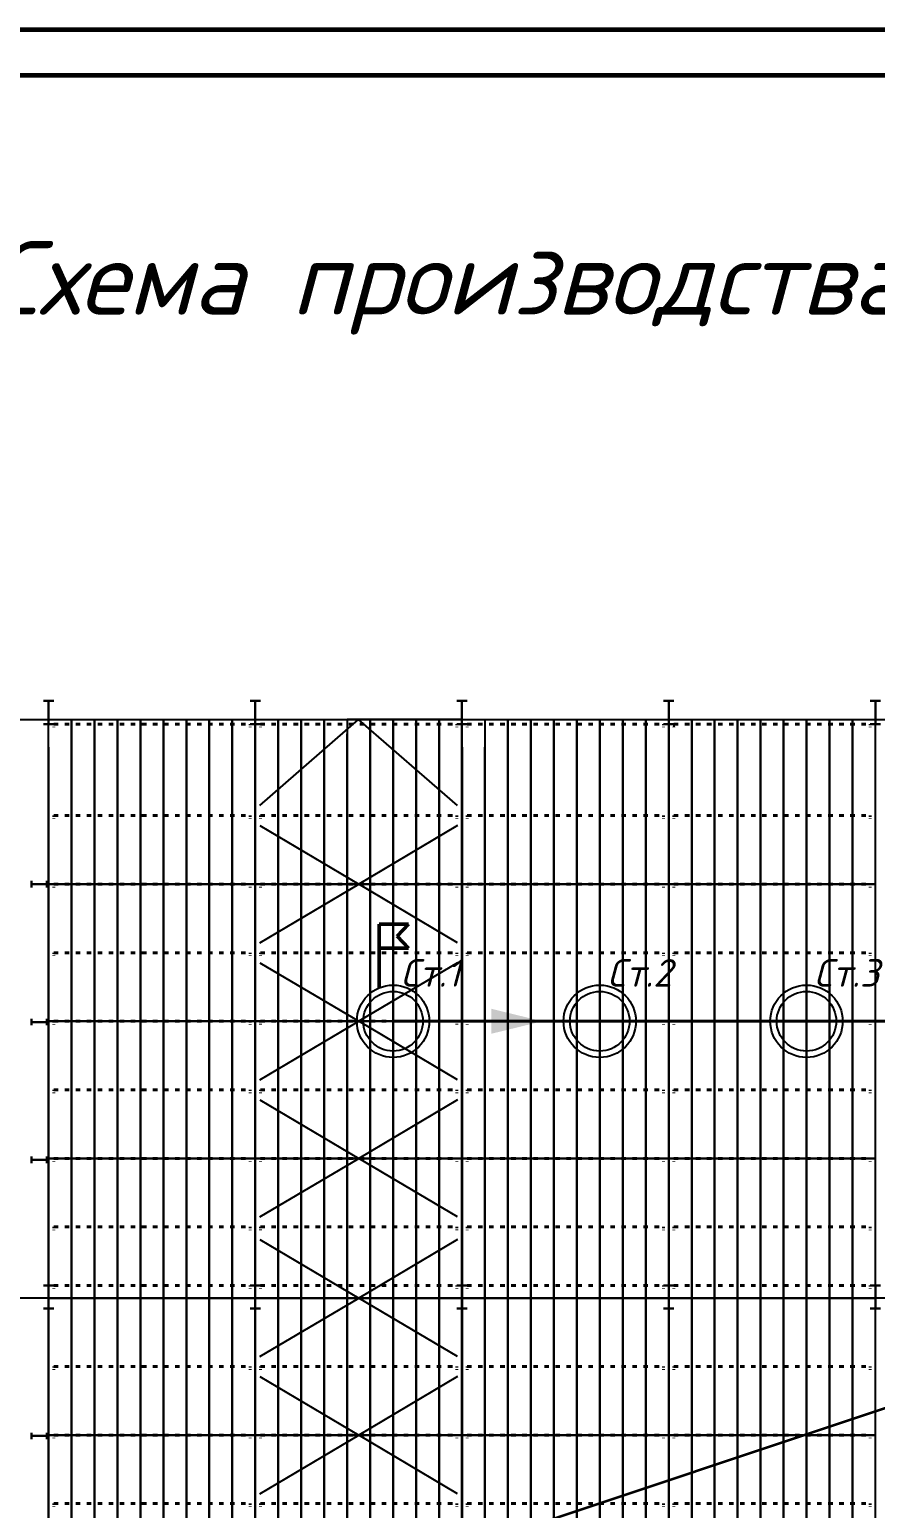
# Model space of a CAD drawing. Header units: millimetres. Extents: x -345369 to 252202, y 74562 to 424723.
# Drawn here: x -44499 to -35292, y 320361 to 336453 of the extents above; entities that cross this region are included whole.
import ezdxf

# ---------------------------------------------------------------- set-up
doc = ezdxf.new("R2010")
doc.units = ezdxf.units.MM
for name, pattern in [('ACAD_ISO03W100', [30, 12, -18]), ('CENTER', [50.8, 31.75, -6.35, 6.35, -6.35]), ('DASHDOT', [1, 0.5, -0.25, 0, -0.25]), ('HIDDEN', [0.375, 0.25, -0.125])]:
    doc.linetypes.add(name, pattern=pattern)
for name, color, linetype, lineweight in [('S Asys', 1, 'DASHDOT', 13), ('S TEXT', 7, 'Continuous', 25), ('калоны', 7, 'Continuous', 40), ('колонны', 7, 'Continuous', 60)]:
    doc.layers.add(name, color=color, linetype=linetype, lineweight=lineweight)
doc.styles.get("Standard").update_dxf_attribs({"font": 'isocpeur.TTF', "oblique": 15})
doc.styles.add('вано размеры', font='isocpeui.ttf', dxfattribs={"height": 250})

# ---------------------------------------------------------------- blocks, each defined once
blk = doc.blocks.new('Kolona')
at = {"linetype": 'Continuous', "lineweight": 30, "ltscale": 2}
for p, q in [((-150, 335), (150, 335)), ((0, 335), (0, -335)), ((-150, -335), (150, -335))]:
    blk.add_line(p, q, dxfattribs=at)
blk = doc.blocks.new('kolona3')
at = {"lineweight": 30, "ltscale": 2}
for p, q in [((-531, 371), (-531, 181)), ((-531, 276), (-81, 276)), ((-81, 371), (-81, 181))]:
    blk.add_line(p, q, dxfattribs=at)
blk = doc.blocks.new('прогон')
at = {"linetype": 'ACAD_ISO03W100', "lineweight": 40, "ltscale": 4}
blk.add_line((1277472, -5275), (1279609, -5275), dxfattribs=at)
at = {"linetype": 'ACAD_ISO03W100', "lineweight": 40}
for p, q in [((1277472, -5275), (1277472, -5310)), ((1279609, -5275), (1279609, -5310))]:
    blk.add_line(p, q, dxfattribs=at)

msp = doc.modelspace()

# ---------------------------------------------------------------- hatches: boundary and pattern name
at = {"lineweight": 25}
msp.add_hatch(color=7, dxfattribs=at).paths.add_polyline_path([(-38917.12665, 325661.889616), (-39473.40206, 325797.916996), (-39473.40206, 325525.862237)])

# ---------------------------------------------------------------- linework, layer by layer
at = {"lineweight": 25, "extrusion": (1, 3.44505e-16, 1.83691e-16)}
for p, q in [((-44291.045807, 311012.3636), (-44292.386698, 329049.215091)), ((-37541.442409, 311012.362976), (-37542.386698, 329049.215091))]:
    msp.add_line(p, q, dxfattribs=at)
at = {"lineweight": 25}
for p, q in [((-44292.386698, 328945.924894), (-24042.386698, 328945.924894)), ((-44042.386698, 327153.879031), (-44042.386698, 328945.924894)), ((-44042.386698, 328945.924894), (-44042.386698, 327153.879031)), ((-43792.386698, 327153.879031), (-43792.386698, 328945.924894)), ((-43792.386698, 328945.924894), (-43792.386698, 327153.879031)), ((-43542.386698, 327153.879031), (-43542.386698, 328945.924894)), ((-43542.386698, 328945.924894), (-43542.386698, 327153.879031)), ((-43292.386698, 327153.879031), (-43292.386698, 328945.924894)), ((-43292.386698, 328945.924894), (-43292.386698, 327153.879031)), ((-43042.386698, 327153.879031), (-43042.386698, 328945.924894)), ((-43042.386698, 328945.924894), (-43042.386698, 327153.879031)), ((-42792.386698, 327153.879031), (-42792.386698, 328945.924894)), ((-42792.386698, 328945.924894), (-42792.386698, 327153.879031)), ((-42542.386698, 327153.879031), (-42542.386698, 328945.924894)), ((-42542.386698, 328945.924894), (-42542.386698, 327153.879031)), ((-42292.386698, 327153.879031), (-42292.386698, 328945.924894)), ((-42292.386698, 328945.924894), (-42292.386698, 327153.879031)), ((-42042.386698, 327153.879031), (-42042.386698, 328945.924894)), ((-42042.12665, 328945.924894), (-42042.12665, 327154.009333)), ((-41991.595565, 328008.544853), (-40917.12665, 328945.924894)), ((-41792.12665, 327154.009333), (-41792.12665, 328945.924894)), ((-41792.12665, 328945.924894), (-41792.12665, 327154.009333)), ((-41542.12665, 327154.009333), (-41542.12665, 328945.924894)), ((-41542.12665, 328945.924894), (-41542.12665, 327154.009333)), ((-41292.12665, 327154.009333), (-41292.12665, 328945.924894)), ((-41292.12665, 328945.924894), (-41292.12665, 327154.009333)), ((-39841.867864, 328008.544853), (-40917.12665, 328945.924894)), ((-39542.12665, 328945.924894), (-39542.12665, 327153.879031)), ((-39292.12665, 327153.879031), (-39292.12665, 328945.924894)), ((-39292.12665, 328945.924894), (-39292.12665, 327153.879031)), ((-39042.12665, 327153.879031), (-39042.12665, 328945.924894)), ((-39042.12665, 328945.924894), (-39042.12665, 327153.879031)), ((-38792.12665, 327153.879031), (-38792.12665, 328945.924894)), ((-38792.12665, 328945.924894), (-38792.12665, 327153.879031)), ((-38542.12665, 327153.879031), (-38542.12665, 328945.924894)), ((-38542.12665, 328945.924894), (-38542.12665, 327153.879031)), ((-38292.12665, 327153.879031), (-38292.12665, 328945.924894)), ((-38292.12665, 328945.924894), (-38292.12665, 327153.879031)), ((-38042.12665, 327153.879031), (-38042.12665, 328945.924894)), ((-38042.12665, 328945.924894), (-38042.12665, 327153.879031)), ((-37792.12665, 327153.879031), (-37792.12665, 328945.924894)), ((-37792.12665, 328945.924894), (-37792.12665, 327153.879031)), ((-37542.386698, 316256.510683), (-37542.386698, 328945.924894)), ((-37542.386698, 328945.924894), (-37542.386698, 327153.879031)), ((-37542.12665, 327153.879031), (-37542.12665, 328945.924894)), ((-37292.386698, 327153.879031), (-37292.386698, 328945.924894)), ((-37292.386698, 328945.924894), (-37292.386698, 327153.879031)), ((-37042.386698, 327153.879031), (-37042.386698, 328945.924894)), ((-37042.386698, 328945.924894), (-37042.386698, 327153.879031)), ((-36792.386698, 327153.879031), (-36792.386698, 328945.924894)), ((-36792.386698, 328945.924894), (-36792.386698, 327153.879031)), ((-36542.386698, 327153.879031), (-36542.386698, 328945.924894)), ((-36542.386698, 328945.924894), (-36542.386698, 327153.879031)), ((-36292.386698, 327153.879031), (-36292.386698, 328945.924894)), ((-36292.386698, 328945.924894), (-36292.386698, 327153.879031)), ((-36042.386698, 327153.879031), (-36042.386698, 328945.924894)), ((-36042.386698, 328945.924894), (-36042.386698, 327153.879031)), ((-35792.386698, 327153.879031), (-35792.386698, 328945.924894)), ((-35792.386698, 328945.924894), (-35792.386698, 327153.879031)), ((-35542.386698, 327153.879031), (-35542.386698, 328945.924894)), ((-35542.386698, 328945.924894), (-35542.386698, 327153.879031)), ((-35291.671956, 316256.708343), (-35292.406725, 328945.924894)), ((-35292.386698, 327153.879031), (-35292.386698, 328945.924894)), ((-41042.12665, 327154.009333), (-41042.12665, 328791.433139)), ((-37486.136698, 328895.868446), (-37486.136698, 328860.612512)), ((-44292.386698, 328645.868446), (-44292.386698, 327153.879031)), ((-42041.671921, 316256.115552), (-42042.38935, 328645.868446)), ((-39792.12665, 328645.868446), (-39792.12665, 327153.879031)), ((-39542.12665, 327153.879031), (-39542.12665, 328645.868446)), ((-44292.386698, 316602.435942), (-44292.386698, 328600.068714)), ((-39792.386698, 316256.313086), (-39792.386698, 328600.068714)), ((-41991.595565, 327791.43025), (-40916.731715, 327153.992844)), ((-39841.867864, 327791.43025), (-40916.731715, 327153.992844)), ((-44292.386698, 327153.879031), (-44042.386698, 327153.879031)), ((-44042.386698, 327153.879031), (-43792.386698, 327153.879031)), ((-43792.386698, 327153.879031), (-43542.386698, 327153.879031)), ((-43542.386698, 327153.879031), (-43292.386698, 327153.879031)), ((-43292.386698, 327153.879031), (-43042.386698, 327153.879031)), ((-43042.386698, 327153.879031), (-42792.386698, 327153.879031)), ((-42792.386698, 327153.879031), (-42542.386698, 327153.879031)), ((-42542.386698, 327153.879031), (-42292.386698, 327153.879031)), ((-42292.386698, 327153.879031), (-42042.386698, 327153.879031)), ((-42042.12665, 327154.009333), (-41792.12665, 327154.009333)), ((-41991.595565, 326516.555438), (-40916.731715, 327153.992844)), ((-41792.12665, 327154.009333), (-41542.12665, 327154.009333)), ((-41542.12665, 327154.009333), (-41292.12665, 327154.009333)), ((-41292.12665, 327154.009333), (-41042.12665, 327154.009333)), ((-39841.867864, 326516.555438), (-40916.731715, 327153.992844)), ((-39792.12665, 327153.879031), (-39542.12665, 327153.879031)), ((-39542.12665, 327153.879031), (-39292.12665, 327153.879031)), ((-39292.12665, 327153.879031), (-39042.12665, 327153.879031)), ((-39042.12665, 327153.879031), (-38792.12665, 327153.879031)), ((-38792.12665, 327153.879031), (-38542.12665, 327153.879031)), ((-38542.12665, 327153.879031), (-38292.12665, 327153.879031)), ((-38292.12665, 327153.879031), (-38042.12665, 327153.879031)), ((-38042.12665, 327153.879031), (-37792.12665, 327153.879031)), ((-37792.12665, 327153.879031), (-37542.12665, 327153.879031)), ((-37542.386698, 327153.879031), (-37292.386698, 327153.879031)), ((-37292.386698, 327153.879031), (-37042.386698, 327153.879031)), ((-37042.386698, 327153.879031), (-36792.386698, 327153.879031)), ((-36792.386698, 327153.879031), (-36542.386698, 327153.879031)), ((-36542.386698, 327153.879031), (-36292.386698, 327153.879031)), ((-36292.386698, 327153.879031), (-36042.386698, 327153.879031)), ((-36042.386698, 327153.879031), (-35792.386698, 327153.879031)), ((-35792.386698, 327153.879031), (-35542.386698, 327153.879031)), ((-35542.386698, 327153.879031), (-35292.386698, 327153.879031)), ((-41991.595565, 326299.440835), (-40916.731715, 325662.003429)), ((-39841.867864, 326299.440835), (-40916.731715, 325662.003429)), ((-41991.595565, 325024.566023), (-40916.731715, 325662.003429)), ((-39841.867864, 325024.566023), (-40916.731715, 325662.003429)), ((-41991.595565, 324807.45142), (-40916.731715, 324170.014014)), ((-39841.867864, 324807.45142), (-40916.731715, 324170.014014)), ((-41991.595565, 323532.576608), (-40916.731715, 324170.014014)), ((-39841.867864, 323532.576608), (-40916.731715, 324170.014014)), ((-41991.595565, 323287.855221), (-40916.731715, 322650.417815)), ((-39841.867864, 323287.855221), (-40916.731715, 322650.417815)), ((-54983.073516, 322652.13511), (-24042.386698, 322652.13511)), ((-41991.595565, 322012.980409), (-40916.731715, 322650.417815)), ((-39841.867864, 322012.980409), (-40916.731715, 322650.417815)), ((-41991.595565, 321795.979619), (-40916.731715, 321158.542213)), ((-39841.867864, 321795.979619), (-40916.731715, 321158.542213)), ((-41991.595565, 320521.104807), (-40916.731715, 321158.542213)), ((-39841.867864, 320521.104807), (-40916.731715, 321158.542213))]:
    msp.add_line(p, q, dxfattribs=at)
at = {"lineweight": 40}
msp.add_line((-40541.442409, 325662.019918), (-22545.251883, 325660.295538), dxfattribs=at)
at = {"lineweight": 35}
msp.add_line((-22545.251883, 325660.295538), (-40541.437771, 319666.627237), dxfattribs=at)
at = {"lineweight": 25}
for points in [[(-40792.12665, 327154.009333), (-40792.12665, 328945.924894), (-41042.12665, 328945.924894), (-41042.12665, 327154.009333)], [(-40542.12665, 327154.009333), (-40542.12665, 328945.924894), (-40792.12665, 328945.924894), (-40792.12665, 327154.009333)], [(-40292.12665, 327154.009333), (-40292.12665, 328945.924894), (-40542.12665, 328945.924894), (-40542.12665, 327154.009333)], [(-40042.12665, 327154.009333), (-40042.12665, 328945.924894), (-40292.12665, 328945.924894), (-40292.12665, 327154.009333)], [(-39792.12665, 327154.009333), (-39792.12665, 328945.924894), (-40042.12665, 328945.924894), (-40042.12665, 327154.009333)], [(-44042.386698, 325661.889616), (-44042.386698, 327153.879031), (-44292.386698, 327153.879031), (-44292.386698, 325661.889616)], [(-43792.386698, 325661.889616), (-43792.386698, 327153.879031), (-44042.386698, 327153.879031), (-44042.386698, 325661.889616)], [(-43542.386698, 325661.889616), (-43542.386698, 327153.879031), (-43792.386698, 327153.879031), (-43792.386698, 325661.889616)], [(-43292.386698, 325661.889616), (-43292.386698, 327153.879031), (-43542.386698, 327153.879031), (-43542.386698, 325661.889616)], [(-43042.386698, 325661.889616), (-43042.386698, 327153.879031), (-43292.386698, 327153.879031), (-43292.386698, 325661.889616)], [(-42792.386698, 325661.889616), (-42792.386698, 327153.879031), (-43042.386698, 327153.879031), (-43042.386698, 325661.889616)], [(-42542.386698, 325661.889616), (-42542.386698, 327153.879031), (-42792.386698, 327153.879031), (-42792.386698, 325661.889616)], [(-42292.386698, 325661.889616), (-42292.386698, 327153.879031), (-42542.386698, 327153.879031), (-42542.386698, 325661.889616)], [(-42042.386698, 325661.889616), (-42042.386698, 327153.879031), (-42292.386698, 327153.879031), (-42292.386698, 325661.889616)], [(-41792.12665, 325662.019918), (-41792.12665, 327154.009333), (-42042.12665, 327154.009333), (-42042.12665, 325662.019918)], [(-41542.12665, 325662.019918), (-41542.12665, 327154.009333), (-41792.12665, 327154.009333), (-41792.12665, 325662.019918)], [(-41292.12665, 325662.019918), (-41292.12665, 327154.009333), (-41542.12665, 327154.009333), (-41542.12665, 325662.019918)], [(-41042.12665, 325662.019918), (-41042.12665, 327154.009333), (-41292.12665, 327154.009333), (-41292.12665, 325662.019918)], [(-40792.12665, 325662.019918), (-40792.12665, 327154.009333), (-41042.12665, 327154.009333), (-41042.12665, 325662.019918)], [(-40542.12665, 325662.019918), (-40542.12665, 327154.009333), (-40792.12665, 327154.009333), (-40792.12665, 325662.019918)], [(-40292.12665, 325662.019918), (-40292.12665, 327154.009333), (-40542.12665, 327154.009333), (-40542.12665, 325662.019918)], [(-40042.12665, 325662.019918), (-40042.12665, 327154.009333), (-40292.12665, 327154.009333), (-40292.12665, 325662.019918)], [(-39792.12665, 325662.019918), (-39792.12665, 327154.009333), (-40042.12665, 327154.009333), (-40042.12665, 325662.019918)], [(-39542.12665, 325661.889616), (-39542.12665, 327153.879031), (-39792.12665, 327153.879031), (-39792.12665, 325661.889616)], [(-39292.12665, 325661.889616), (-39292.12665, 327153.879031), (-39542.12665, 327153.879031), (-39542.12665, 325661.889616)], [(-39042.12665, 325661.889616), (-39042.12665, 327153.879031), (-39292.12665, 327153.879031), (-39292.12665, 325661.889616)], [(-38792.12665, 325661.889616), (-38792.12665, 327153.879031), (-39042.12665, 327153.879031), (-39042.12665, 325661.889616)], [(-38542.12665, 325661.889616), (-38542.12665, 327153.879031), (-38792.12665, 327153.879031), (-38792.12665, 325661.889616)], [(-38292.12665, 325661.889616), (-38292.12665, 327153.879031), (-38542.12665, 327153.879031), (-38542.12665, 325661.889616)], [(-38042.12665, 325661.889616), (-38042.12665, 327153.879031), (-38292.12665, 327153.879031), (-38292.12665, 325661.889616)], [(-37792.12665, 325661.889616), (-37792.12665, 327153.879031), (-38042.12665, 327153.879031), (-38042.12665, 325661.889616)], [(-37542.12665, 325661.889616), (-37542.12665, 327153.879031), (-37792.12665, 327153.879031), (-37792.12665, 325661.889616)], [(-37292.386698, 325661.889616), (-37292.386698, 327153.879031), (-37542.386698, 327153.879031), (-37542.386698, 325661.889616)], [(-37042.386698, 325661.889616), (-37042.386698, 327153.879031), (-37292.386698, 327153.879031), (-37292.386698, 325661.889616)], [(-36792.386698, 325661.889616), (-36792.386698, 327153.879031), (-37042.386698, 327153.879031), (-37042.386698, 325661.889616)], [(-36542.386698, 325661.889616), (-36542.386698, 327153.879031), (-36792.386698, 327153.879031), (-36792.386698, 325661.889616)], [(-36292.386698, 325661.889616), (-36292.386698, 327153.879031), (-36542.386698, 327153.879031), (-36542.386698, 325661.889616)], [(-36042.386698, 325661.889616), (-36042.386698, 327153.879031), (-36292.386698, 327153.879031), (-36292.386698, 325661.889616)], [(-35792.386698, 325661.889616), (-35792.386698, 327153.879031), (-36042.386698, 327153.879031), (-36042.386698, 325661.889616)], [(-35542.386698, 325661.889616), (-35542.386698, 327153.879031), (-35792.386698, 327153.879031), (-35792.386698, 325661.889616)], [(-35292.386698, 325661.889616), (-35292.386698, 327153.879031), (-35542.386698, 327153.879031), (-35542.386698, 325661.889616)], [(-44042.386698, 324169.900202), (-44042.386698, 325661.889616), (-44292.386698, 325661.889616), (-44292.386698, 324169.900202)], [(-43792.386698, 324169.900202), (-43792.386698, 325661.889616), (-44042.386698, 325661.889616), (-44042.386698, 324169.900202)], [(-43542.386698, 324169.900202), (-43542.386698, 325661.889616), (-43792.386698, 325661.889616), (-43792.386698, 324169.900202)], [(-43292.386698, 324169.900202), (-43292.386698, 325661.889616), (-43542.386698, 325661.889616), (-43542.386698, 324169.900202)], [(-43042.386698, 324169.900202), (-43042.386698, 325661.889616), (-43292.386698, 325661.889616), (-43292.386698, 324169.900202)], [(-42792.386698, 324169.900202), (-42792.386698, 325661.889616), (-43042.386698, 325661.889616), (-43042.386698, 324169.900202)], [(-42542.386698, 324169.900202), (-42542.386698, 325661.889616), (-42792.386698, 325661.889616), (-42792.386698, 324169.900202)], [(-42292.386698, 324169.900202), (-42292.386698, 325661.889616), (-42542.386698, 325661.889616), (-42542.386698, 324169.900202)], [(-42042.386698, 324169.900202), (-42042.386698, 325661.889616), (-42292.386698, 325661.889616), (-42292.386698, 324169.900202)], [(-41792.12665, 324170.030503), (-41792.12665, 325662.019918), (-42042.12665, 325662.019918), (-42042.12665, 324170.030503)], [(-41542.12665, 324170.030503), (-41542.12665, 325662.019918), (-41792.12665, 325662.019918), (-41792.12665, 324170.030503)], [(-41292.12665, 324170.030503), (-41292.12665, 325662.019918), (-41542.12665, 325662.019918), (-41542.12665, 324170.030503)], [(-41042.12665, 324170.030503), (-41042.12665, 325662.019918), (-41292.12665, 325662.019918), (-41292.12665, 324170.030503)], [(-40792.12665, 324170.030503), (-40792.12665, 325662.019918), (-41042.12665, 325662.019918), (-41042.12665, 324170.030503)], [(-40542.12665, 324170.030503), (-40542.12665, 325662.019918), (-40792.12665, 325662.019918), (-40792.12665, 324170.030503)], [(-40292.12665, 324170.030503), (-40292.12665, 325662.019918), (-40542.12665, 325662.019918), (-40542.12665, 324170.030503)], [(-40042.12665, 324170.030503), (-40042.12665, 325662.019918), (-40292.12665, 325662.019918), (-40292.12665, 324170.030503)], [(-39792.12665, 324170.030503), (-39792.12665, 325662.019918), (-40042.12665, 325662.019918), (-40042.12665, 324170.030503)], [(-39542.12665, 324169.900202), (-39542.12665, 325661.889616), (-39792.12665, 325661.889616), (-39792.12665, 324169.900202)], [(-39292.12665, 324169.900202), (-39292.12665, 325661.889616), (-39542.12665, 325661.889616), (-39542.12665, 324169.900202)], [(-39042.12665, 324169.900202), (-39042.12665, 325661.889616), (-39292.12665, 325661.889616), (-39292.12665, 324169.900202)], [(-38792.12665, 324169.900202), (-38792.12665, 325661.889616), (-39042.12665, 325661.889616), (-39042.12665, 324169.900202)], [(-38542.12665, 324169.900202), (-38542.12665, 325661.889616), (-38792.12665, 325661.889616), (-38792.12665, 324169.900202)], [(-38292.12665, 324169.900202), (-38292.12665, 325661.889616), (-38542.12665, 325661.889616), (-38542.12665, 324169.900202)], [(-38042.12665, 324169.900202), (-38042.12665, 325661.889616), (-38292.12665, 325661.889616), (-38292.12665, 324169.900202)], [(-37792.12665, 324169.900202), (-37792.12665, 325661.889616), (-38042.12665, 325661.889616), (-38042.12665, 324169.900202)], [(-37542.12665, 324169.900202), (-37542.12665, 325661.889616), (-37792.12665, 325661.889616), (-37792.12665, 324169.900202)], [(-37292.386698, 324169.900202), (-37292.386698, 325661.889616), (-37542.386698, 325661.889616), (-37542.386698, 324169.900202)], [(-37042.386698, 324169.900202), (-37042.386698, 325661.889616), (-37292.386698, 325661.889616), (-37292.386698, 324169.900202)], [(-36792.386698, 324169.900202), (-36792.386698, 325661.889616), (-37042.386698, 325661.889616), (-37042.386698, 324169.900202)], [(-36542.386698, 324169.900202), (-36542.386698, 325661.889616), (-36792.386698, 325661.889616), (-36792.386698, 324169.900202)], [(-36292.386698, 324169.900202), (-36292.386698, 325661.889616), (-36542.386698, 325661.889616), (-36542.386698, 324169.900202)], [(-36042.386698, 324169.900202), (-36042.386698, 325661.889616), (-36292.386698, 325661.889616), (-36292.386698, 324169.900202)], [(-35792.386698, 324169.900202), (-35792.386698, 325661.889616), (-36042.386698, 325661.889616), (-36042.386698, 324169.900202)], [(-35542.386698, 324169.900202), (-35542.386698, 325661.889616), (-35792.386698, 325661.889616), (-35792.386698, 324169.900202)], [(-35292.386698, 324169.900202), (-35292.386698, 325661.889616), (-35542.386698, 325661.889616), (-35542.386698, 324169.900202)], [(-44042.386698, 322650.417815), (-44042.386698, 324169.900202), (-44292.386698, 324169.900202), (-44292.386698, 322650.417815)], [(-43792.386698, 322650.417815), (-43792.386698, 324169.900202), (-44042.386698, 324169.900202), (-44042.386698, 322650.417815)], [(-43542.386698, 322650.417815), (-43542.386698, 324169.900202), (-43792.386698, 324169.900202), (-43792.386698, 322650.417815)], [(-43292.386698, 322650.417815), (-43292.386698, 324169.900202), (-43542.386698, 324169.900202), (-43542.386698, 322650.417815)], [(-43042.386698, 322650.417815), (-43042.386698, 324169.900202), (-43292.386698, 324169.900202), (-43292.386698, 322650.417815)], [(-42792.386698, 322650.417815), (-42792.386698, 324169.900202), (-43042.386698, 324169.900202), (-43042.386698, 322650.417815)], [(-42542.386698, 322650.417815), (-42542.386698, 324169.900202), (-42792.386698, 324169.900202), (-42792.386698, 322650.417815)], [(-42292.386698, 322650.417815), (-42292.386698, 324169.900202), (-42542.386698, 324169.900202), (-42542.386698, 322650.417815)], [(-42042.386698, 322650.417815), (-42042.386698, 324169.900202), (-42292.386698, 324169.900202), (-42292.386698, 322650.417815)], [(-41792.12665, 322650.548117), (-41792.12665, 324170.030503), (-42042.12665, 324170.030503), (-42042.12665, 322650.548117)], [(-41542.12665, 322650.548117), (-41542.12665, 324170.030503), (-41792.12665, 324170.030503), (-41792.12665, 322650.548117)], [(-41292.12665, 322650.548117), (-41292.12665, 324170.030503), (-41542.12665, 324170.030503), (-41542.12665, 322650.548117)], [(-41042.12665, 322650.548117), (-41042.12665, 324170.030503), (-41292.12665, 324170.030503), (-41292.12665, 322650.548117)], [(-40792.12665, 322650.548117), (-40792.12665, 324170.030503), (-41042.12665, 324170.030503), (-41042.12665, 322650.548117)], [(-40542.12665, 322650.548117), (-40542.12665, 324170.030503), (-40792.12665, 324170.030503), (-40792.12665, 322650.548117)], [(-40292.12665, 322650.548117), (-40292.12665, 324170.030503), (-40542.12665, 324170.030503), (-40542.12665, 322650.548117)], [(-40042.12665, 322650.548117), (-40042.12665, 324170.030503), (-40292.12665, 324170.030503), (-40292.12665, 322650.548117)], [(-39792.12665, 322650.548117), (-39792.12665, 324170.030503), (-40042.12665, 324170.030503), (-40042.12665, 322650.548117)], [(-39542.12665, 322650.417815), (-39542.12665, 324169.900202), (-39792.12665, 324169.900202), (-39792.12665, 322650.417815)], [(-39292.12665, 322650.417815), (-39292.12665, 324169.900202), (-39542.12665, 324169.900202), (-39542.12665, 322650.417815)], [(-39042.12665, 322650.417815), (-39042.12665, 324169.900202), (-39292.12665, 324169.900202), (-39292.12665, 322650.417815)], [(-38792.12665, 322650.417815), (-38792.12665, 324169.900202), (-39042.12665, 324169.900202), (-39042.12665, 322650.417815)], [(-38542.12665, 322650.417815), (-38542.12665, 324169.900202), (-38792.12665, 324169.900202), (-38792.12665, 322650.417815)], [(-38292.12665, 322650.417815), (-38292.12665, 324169.900202), (-38542.12665, 324169.900202), (-38542.12665, 322650.417815)], [(-38042.12665, 322650.417815), (-38042.12665, 324169.900202), (-38292.12665, 324169.900202), (-38292.12665, 322650.417815)], [(-37792.12665, 322650.417815), (-37792.12665, 324169.900202), (-38042.12665, 324169.900202), (-38042.12665, 322650.417815)], [(-37542.12665, 322650.417815), (-37542.12665, 324169.900202), (-37792.12665, 324169.900202), (-37792.12665, 322650.417815)], [(-37292.386698, 322650.417815), (-37292.386698, 324169.900202), (-37542.386698, 324169.900202), (-37542.386698, 322650.417815)], [(-37042.386698, 322650.417815), (-37042.386698, 324169.900202), (-37292.386698, 324169.900202), (-37292.386698, 322650.417815)], [(-36792.386698, 322650.417815), (-36792.386698, 324169.900202), (-37042.386698, 324169.900202), (-37042.386698, 322650.417815)], [(-36542.386698, 322650.417815), (-36542.386698, 324169.900202), (-36792.386698, 324169.900202), (-36792.386698, 322650.417815)], [(-36292.386698, 322650.417815), (-36292.386698, 324169.900202), (-36542.386698, 324169.900202), (-36542.386698, 322650.417815)], [(-36042.386698, 322650.417815), (-36042.386698, 324169.900202), (-36292.386698, 324169.900202), (-36292.386698, 322650.417815)], [(-35792.386698, 322650.417815), (-35792.386698, 324169.900202), (-36042.386698, 324169.900202), (-36042.386698, 322650.417815)], [(-35542.386698, 322650.417815), (-35542.386698, 324169.900202), (-35792.386698, 324169.900202), (-35792.386698, 322650.417815)], [(-35292.386698, 322650.417815), (-35292.386698, 324169.900202), (-35542.386698, 324169.900202), (-35542.386698, 322650.417815)], [(-44042.386698, 321158.4284), (-44042.386698, 322650.417815), (-44292.386698, 322650.417815), (-44292.386698, 321158.4284)], [(-43792.386698, 321158.4284), (-43792.386698, 322650.417815), (-44042.386698, 322650.417815), (-44042.386698, 321158.4284)], [(-43542.386698, 321158.4284), (-43542.386698, 322650.417815), (-43792.386698, 322650.417815), (-43792.386698, 321158.4284)], [(-43292.386698, 321158.4284), (-43292.386698, 322650.417815), (-43542.386698, 322650.417815), (-43542.386698, 321158.4284)], [(-43042.386698, 321158.4284), (-43042.386698, 322650.417815), (-43292.386698, 322650.417815), (-43292.386698, 321158.4284)], [(-42792.386698, 321158.4284), (-42792.386698, 322650.417815), (-43042.386698, 322650.417815), (-43042.386698, 321158.4284)], [(-42542.386698, 321158.4284), (-42542.386698, 322650.417815), (-42792.386698, 322650.417815), (-42792.386698, 321158.4284)], [(-42292.386698, 321158.4284), (-42292.386698, 322650.417815), (-42542.386698, 322650.417815), (-42542.386698, 321158.4284)], [(-42042.386698, 321158.4284), (-42042.386698, 322650.417815), (-42292.386698, 322650.417815), (-42292.386698, 321158.4284)], [(-41792.12665, 321158.558702), (-41792.12665, 322650.548117), (-42042.12665, 322650.548117), (-42042.12665, 321158.558702)], [(-41542.12665, 321158.558702), (-41542.12665, 322650.548117), (-41792.12665, 322650.548117), (-41792.12665, 321158.558702)], [(-41292.12665, 321158.558702), (-41292.12665, 322650.548117), (-41542.12665, 322650.548117), (-41542.12665, 321158.558702)], [(-41042.12665, 321158.558702), (-41042.12665, 322650.548117), (-41292.12665, 322650.548117), (-41292.12665, 321158.558702)], [(-40792.12665, 321158.558702), (-40792.12665, 322650.548117), (-41042.12665, 322650.548117), (-41042.12665, 321158.558702)], [(-40542.12665, 321158.558702), (-40542.12665, 322650.548117), (-40792.12665, 322650.548117), (-40792.12665, 321158.558702)], [(-40292.12665, 321158.558702), (-40292.12665, 322650.548117), (-40542.12665, 322650.548117), (-40542.12665, 321158.558702)], [(-40042.12665, 321158.558702), (-40042.12665, 322650.548117), (-40292.12665, 322650.548117), (-40292.12665, 321158.558702)], [(-39792.12665, 321158.558702), (-39792.12665, 322650.548117), (-40042.12665, 322650.548117), (-40042.12665, 321158.558702)], [(-39542.12665, 321158.4284), (-39542.12665, 322650.417815), (-39792.12665, 322650.417815), (-39792.12665, 321158.4284)], [(-39292.12665, 321158.4284), (-39292.12665, 322650.417815), (-39542.12665, 322650.417815), (-39542.12665, 321158.4284)], [(-39042.12665, 321158.4284), (-39042.12665, 322650.417815), (-39292.12665, 322650.417815), (-39292.12665, 321158.4284)], [(-38792.12665, 321158.4284), (-38792.12665, 322650.417815), (-39042.12665, 322650.417815), (-39042.12665, 321158.4284)], [(-38542.12665, 321158.4284), (-38542.12665, 322650.417815), (-38792.12665, 322650.417815), (-38792.12665, 321158.4284)], [(-38292.12665, 321158.4284), (-38292.12665, 322650.417815), (-38542.12665, 322650.417815), (-38542.12665, 321158.4284)], [(-38042.12665, 321158.4284), (-38042.12665, 322650.417815), (-38292.12665, 322650.417815), (-38292.12665, 321158.4284)], [(-37792.12665, 321158.4284), (-37792.12665, 322650.417815), (-38042.12665, 322650.417815), (-38042.12665, 321158.4284)], [(-37542.12665, 321158.4284), (-37542.12665, 322650.417815), (-37792.12665, 322650.417815), (-37792.12665, 321158.4284)], [(-37292.386698, 321158.4284), (-37292.386698, 322650.417815), (-37542.386698, 322650.417815), (-37542.386698, 321158.4284)], [(-37042.386698, 321158.4284), (-37042.386698, 322650.417815), (-37292.386698, 322650.417815), (-37292.386698, 321158.4284)], [(-36792.386698, 321158.4284), (-36792.386698, 322650.417815), (-37042.386698, 322650.417815), (-37042.386698, 321158.4284)], [(-36542.386698, 321158.4284), (-36542.386698, 322650.417815), (-36792.386698, 322650.417815), (-36792.386698, 321158.4284)], [(-36292.386698, 321158.4284), (-36292.386698, 322650.417815), (-36542.386698, 322650.417815), (-36542.386698, 321158.4284)], [(-36042.386698, 321158.4284), (-36042.386698, 322650.417815), (-36292.386698, 322650.417815), (-36292.386698, 321158.4284)], [(-35792.386698, 321158.4284), (-35792.386698, 322650.417815), (-36042.386698, 322650.417815), (-36042.386698, 321158.4284)], [(-35542.386698, 321158.4284), (-35542.386698, 322650.417815), (-35792.386698, 322650.417815), (-35792.386698, 321158.4284)], [(-35292.386698, 321158.4284), (-35292.386698, 322650.417815), (-35542.386698, 322650.417815), (-35542.386698, 321158.4284)], [(-44042.386698, 319666.438986), (-44042.386698, 321158.4284), (-44292.386698, 321158.4284), (-44292.386698, 319666.438986)], [(-43792.386698, 319666.438986), (-43792.386698, 321158.4284), (-44042.386698, 321158.4284), (-44042.386698, 319666.438986)], [(-43542.386698, 319666.438986), (-43542.386698, 321158.4284), (-43792.386698, 321158.4284), (-43792.386698, 319666.438986)], [(-43292.386698, 319666.438986), (-43292.386698, 321158.4284), (-43542.386698, 321158.4284), (-43542.386698, 319666.438986)], [(-43042.386698, 319666.438986), (-43042.386698, 321158.4284), (-43292.386698, 321158.4284), (-43292.386698, 319666.438986)], [(-42792.386698, 319666.438986), (-42792.386698, 321158.4284), (-43042.386698, 321158.4284), (-43042.386698, 319666.438986)], [(-42542.386698, 319666.438986), (-42542.386698, 321158.4284), (-42792.386698, 321158.4284), (-42792.386698, 319666.438986)], [(-42292.386698, 319666.438986), (-42292.386698, 321158.4284), (-42542.386698, 321158.4284), (-42542.386698, 319666.438986)], [(-42042.386698, 319666.438986), (-42042.386698, 321158.4284), (-42292.386698, 321158.4284), (-42292.386698, 319666.438986)], [(-41792.12665, 319666.569287), (-41792.12665, 321158.558702), (-42042.12665, 321158.558702), (-42042.12665, 319666.569287)], [(-41542.12665, 319666.569287), (-41542.12665, 321158.558702), (-41792.12665, 321158.558702), (-41792.12665, 319666.569287)], [(-41292.12665, 319666.569287), (-41292.12665, 321158.558702), (-41542.12665, 321158.558702), (-41542.12665, 319666.569287)], [(-41042.12665, 319666.569287), (-41042.12665, 321158.558702), (-41292.12665, 321158.558702), (-41292.12665, 319666.569287)], [(-40792.12665, 319666.569287), (-40792.12665, 321158.558702), (-41042.12665, 321158.558702), (-41042.12665, 319666.569287)], [(-40542.12665, 319666.569287), (-40542.12665, 321158.558702), (-40792.12665, 321158.558702), (-40792.12665, 319666.569287)], [(-40292.12665, 319666.569287), (-40292.12665, 321158.558702), (-40542.12665, 321158.558702), (-40542.12665, 319666.569287)], [(-40042.12665, 319666.569287), (-40042.12665, 321158.558702), (-40292.12665, 321158.558702), (-40292.12665, 319666.569287)], [(-39792.12665, 319666.569287), (-39792.12665, 321158.558702), (-40042.12665, 321158.558702), (-40042.12665, 319666.569287)], [(-39542.12665, 319666.438986), (-39542.12665, 321158.4284), (-39792.12665, 321158.4284), (-39792.12665, 319666.438986)], [(-39292.12665, 319666.438986), (-39292.12665, 321158.4284), (-39542.12665, 321158.4284), (-39542.12665, 319666.438986)], [(-39042.12665, 319666.438986), (-39042.12665, 321158.4284), (-39292.12665, 321158.4284), (-39292.12665, 319666.438986)], [(-38792.12665, 319666.438986), (-38792.12665, 321158.4284), (-39042.12665, 321158.4284), (-39042.12665, 319666.438986)], [(-38542.12665, 319666.438986), (-38542.12665, 321158.4284), (-38792.12665, 321158.4284), (-38792.12665, 319666.438986)], [(-38292.12665, 319666.438986), (-38292.12665, 321158.4284), (-38542.12665, 321158.4284), (-38542.12665, 319666.438986)], [(-38042.12665, 319666.438986), (-38042.12665, 321158.4284), (-38292.12665, 321158.4284), (-38292.12665, 319666.438986)], [(-37792.12665, 319666.438986), (-37792.12665, 321158.4284), (-38042.12665, 321158.4284), (-38042.12665, 319666.438986)], [(-37542.12665, 319666.438986), (-37542.12665, 321158.4284), (-37792.12665, 321158.4284), (-37792.12665, 319666.438986)], [(-37292.386698, 319666.438986), (-37292.386698, 321158.4284), (-37542.386698, 321158.4284), (-37542.386698, 319666.438986)], [(-37042.386698, 319666.438986), (-37042.386698, 321158.4284), (-37292.386698, 321158.4284), (-37292.386698, 319666.438986)], [(-36792.386698, 319666.438986), (-36792.386698, 321158.4284), (-37042.386698, 321158.4284), (-37042.386698, 319666.438986)], [(-36542.386698, 319666.438986), (-36542.386698, 321158.4284), (-36792.386698, 321158.4284), (-36792.386698, 319666.438986)], [(-36292.386698, 319666.438986), (-36292.386698, 321158.4284), (-36542.386698, 321158.4284), (-36542.386698, 319666.438986)], [(-36042.386698, 319666.438986), (-36042.386698, 321158.4284), (-36292.386698, 321158.4284), (-36292.386698, 319666.438986)], [(-35792.386698, 319666.438986), (-35792.386698, 321158.4284), (-36042.386698, 321158.4284), (-36042.386698, 319666.438986)], [(-35542.386698, 319666.438986), (-35542.386698, 321158.4284), (-35792.386698, 321158.4284), (-35792.386698, 319666.438986)], [(-35292.386698, 319666.438986), (-35292.386698, 321158.4284), (-35542.386698, 321158.4284), (-35542.386698, 319666.438986)]]:
    msp.add_lwpolyline(points, close=True, dxfattribs=at)
at = {"color": 7}
for centre, radius in [((-40542.12665, 325662.003429), 393.842894), ((-38292.83284, 325662.003429), 393.842894), ((-36042.83284, 325662.003429), 393.842894), ((-40542.12665, 325662.003429), 324.153596), ((-38292.83284, 325662.003429), 324.153596), ((-36042.83284, 325662.003429), 324.153596)]:
    msp.add_circle(centre, radius, dxfattribs=at)
at = {"layer": 'S Asys', "color": 0, "linetype": 'CENTER', "lineweight": 25, "ltscale": 100}
msp.add_line((-54981.039647, 328945.924894), (-24042.386698, 328945.924894), dxfattribs=at)
at = {"layer": 'S Asys', "color": 0, "linetype": 'CENTER', "lineweight": 25, "ltscale": 100, "extrusion": (1, 3.44505e-16, 1.83691e-16)}
for p, q in [((-42041.423579, 311012.362977), (-42042.386698, 329049.215091)), ((-39796.51161, 311012.888245), (-39792.386698, 329049.215091))]:
    msp.add_line(p, q, dxfattribs=at)
at = {"layer": 'калоны', "color": 7, "lineweight": 50, "ltscale": 20}
for p, q in [((-40693.853721, 326025.446964), (-40693.853721, 326718.012031)), ((-40693.853721, 326718.012031), (-40373.853721, 326718.012031)), ((-40373.853721, 326718.012031), (-40498.133511, 326588.202597)), ((-40373.853721, 326458.393162), (-40498.133511, 326588.202597)), ((-40693.853721, 326458.393162), (-40373.853721, 326458.393162))]:
    msp.add_line(p, q, dxfattribs=at)
at = {"layer": 'колонны', "color": 7, "ltscale": 100}
for p, q in [((-63566.493496, 336453.283561), (20533.506504, 336453.283561)), ((20033.506504, 335953.283561), (-61566.493496, 335953.283561))]:
    msp.add_line(p, q, dxfattribs=at)

# ---------------------------------------------------------------- block references
at = {"lineweight": 25, "xscale": 0.375, "yscale": 0.375, "zscale": 0.375}
for p in [(-42042.386698, 329021.493446), (-39792.386698, 329021.493446), (-37542.386698, 329021.493446), (-35292.386698, 329021.493446)]:
    msp.add_blockref('Kolona', p, dxfattribs=at)
at = {"lineweight": 25}
for p in [(-1321707.773581, 334171.091183), (-1319457.118598, 334171.204995), (-1317207.773581, 334171.091183), (-1314957.773581, 334171.091183), (-1321707.773581, 333175.096475), (-1319457.118598, 333175.210288), (-1317207.773581, 333175.096475), (-1314957.773581, 333175.096475), (-1321707.773581, 332429.101768), (-1319457.118598, 332429.21558), (-1317207.773581, 332429.101768), (-1314957.773581, 332429.101768), (-1321707.773581, 331683.10706), (-1319457.118598, 331683.220873), (-1317207.773581, 331683.10706), (-1314957.773581, 331683.10706), (-1321707.773581, 330937.112353), (-1319457.118598, 330937.226165), (-1317207.773581, 330937.112353), (-1314957.773581, 330937.112353), (-1321707.773581, 330191.117645), (-1319457.118598, 330191.231458), (-1317207.773581, 330191.117645), (-1314957.773581, 330191.117645), (-1321707.773581, 329445.122938), (-1319457.118598, 329445.236751), (-1317207.773581, 329445.122938), (-1314957.773581, 329445.122938), (-1321707.773581, 328699.128231), (-1319457.118598, 328699.242043), (-1317207.773581, 328699.128231), (-1314957.773581, 328699.128231), (-1321707.773581, 328062.765907), (-1319457.118598, 328062.87972), (-1317207.773581, 328062.765907), (-1314957.773581, 328062.765907), (-1321707.773581, 327179.645844), (-1319457.118598, 327179.759657), (-1317207.773581, 327179.645844), (-1314957.773581, 327179.645844), (-1321707.773581, 326433.651137), (-1319457.118598, 326433.76495), (-1317207.773581, 326433.651137), (-1314957.773581, 326433.651137), (-1321707.773581, 325687.65643), (-1319457.118598, 325687.770242), (-1317207.773581, 325687.65643), (-1314957.773581, 325687.65643)]:
    msp.add_blockref('прогон', p, dxfattribs=at)
at = {"lineweight": 30, "xscale": -0.375, "yscale": 0.375, "zscale": 0.375, "rotation": 180}
msp.add_blockref('Kolona', (-44292.386698, 322661.918171), dxfattribs=at)
at = {"lineweight": 25, "xscale": -0.375, "yscale": 0.375, "zscale": 0.375, "rotation": 180}
for p in [(-42042.042283, 322661.918171), (-39792.386698, 322661.918171), (-37542.386698, 322661.918171), (-35292.018702, 322662.178765)]:
    msp.add_blockref('Kolona', p, dxfattribs=at)
at = {"layer": 'S TEXT', "linetype": 'HIDDEN', "xscale": 0.375, "yscale": 0.375, "zscale": 0.375}
for name, p in [('Kolona', (-44292.386698, 329021.493446)), ('kolona3', (-44280.058423, 327050.126776)), ('kolona3', (-44280.058423, 325550.126785)), ('kolona3', (-44280.058423, 325550.126785)), ('kolona3', (-44280.058423, 324050.126795)), ('kolona3', (-44280.39424, 321045.830722))]:
    msp.add_blockref(name, p, dxfattribs=at)

# ---------------------------------------------------------------- texts
at = {"insert": (-44938.038617, 334151.291483), "char_height": 800, "width": 20420.30526102, "attachment_point": 1}
msp.add_mtext('Схема производства работ', dxfattribs=at)
at = {"color": 7, "lineweight": 25, "char_height": 300, "width": 4550.24356133, "attachment_point": 1, "style": 'вано размеры'}
for s, insert in [('Ст.1', (-40460.83364, 326338.49992)), ('Ст.2', (-38211.53983, 326338.49992)), ('Ст.3', (-35961.53983, 326338.49992))]:
    msp.add_mtext(s, dxfattribs=dict(at, insert=insert))

doc.saveas('drawing.dxf')
